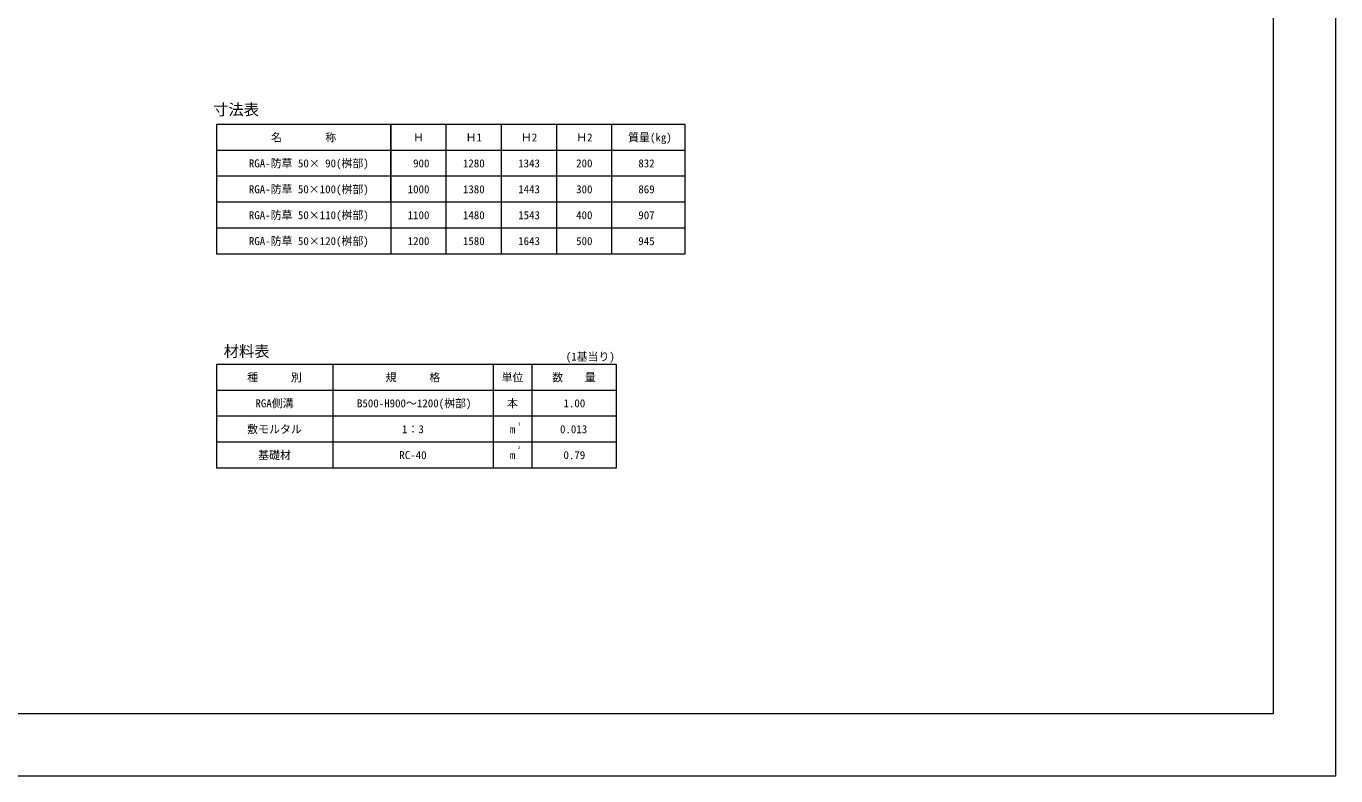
# Model space of a CAD drawing. Units: millimetres at full size, sheet at 1:20; details may follow other scales. Extents: x 0 to 8400, y 0 to 5940.
# Drawn here: x 4202 to 8400, y 0 to 2402 of the extents above; entities that cross this region are included whole.
import ezdxf
from ezdxf.enums import TextEntityAlignment as Align

# ---------------------------------------------------------------- set-up
doc = ezdxf.new("R2010")
doc.units = ezdxf.units.MM
doc.header["$LTSCALE"] = 20
doc.layers.add('TEXT(細線）', color=1, linetype='Continuous', lineweight=13)
doc.layers.add('構造物-寸法', color=7, linetype='Continuous', lineweight=9)
doc.styles.add('ＭＳ ゴシック', font='')
doc.styles.get('ＭＳ ゴシック').set_extended_font_data('MS Gothic')

msp = doc.modelspace()

# ---------------------------------------------------------------- linework, layer by layer
at = {"layer": 'TEXT(細線）'}
for p, q in [((6313.93, 2087.18), (4811.43, 2087.18)), ((4811.43, 2087.18), (4811.43, 1672.02)), ((5371, 1838.08), (5371, 2087.18)), ((5371, 2087.18), (5371, 1672.02)), ((5548.14, 1672.02), (5548.14, 2087.18)), ((5725.27, 1672.02), (5725.27, 2087.18)), ((5902.4, 1672.02), (5902.4, 2087.18)), ((6079.53, 1672.02), (6079.53, 2087.18)), ((6313.93, 1672.02), (6313.93, 2087.18)), ((6313.93, 2004.14), (4811.43, 2004.14)), ((6313.93, 1921.11), (4811.43, 1921.11)), ((6313.93, 1838.08), (4811.43, 1838.08)), ((6313.93, 1755.05), (4811.43, 1755.05)), ((6313.93, 1672.02), (4811.43, 1672.02)), ((4811.43, 1318.22), (4811.43, 986.1)), ((6093.33, 1318.22), (4811.43, 1318.22)), ((5184.28, 1318.22), (5184.28, 986.1)), ((5699.15, 1318.22), (5699.15, 986.1)), ((5822.39, 1318.22), (5822.39, 986.1)), ((6093.33, 1318.22), (6093.33, 986.1)), ((6093.33, 1235.19), (4811.43, 1235.19)), ((6093.33, 1152.16), (4811.43, 1152.16)), ((6093.33, 1069.13), (4811.43, 1069.13)), ((6093.33, 986.1), (4811.43, 986.1))]:
    msp.add_line(p, q, dxfattribs=at)
at = {"layer": '構造物-寸法', "color": 2}
msp.add_lwpolyline([(0, 5940), (0, 0), (8400, 0), (8400, 5940)], close=True, dxfattribs=at)
at = {"layer": '構造物-寸法'}
msp.add_lwpolyline([(200, 5740), (200, 200), (8200, 200), (8200, 5740)], close=True, dxfattribs=at)

# ---------------------------------------------------------------- texts
at = {"layer": 'TEXT(細線）', "style": 'ＭＳ ゴシック'}
for s, p in [('寸法表', (4801.03, 2106.16)), ('材料表', (4834.87, 1331.68))]:
    msp.add_text(s, height=35.92, dxfattribs=at).set_placement(p, align=Align.BOTTOM_LEFT)
for s, height, p in [('名\u3000\u3000\u3000\u3000称', 25.48, (5091.2, 2045.66)), ('Ｈ', 25.66, (5459.57, 2045.66)), ('Ｈ1', 25.66, (5636.7, 2045.66)), ('Ｈ2', 25.66, (5813.83, 2045.66)), ('Ｈ2', 25.66, (5990.97, 2045.66)), ('質量(kg)', 25.66, (6201.4, 2045.66)), ('RGA-防草 50× 90(桝部)', 25.66, (5107.8, 1962.63)), (' 900', 25.66, (5459.57, 1962.63)), ('1280', 25.66, (5636.7, 1962.63)), ('1343', 25.66, (5813.83, 1962.63)), ('200', 25.66, (5990.97, 1962.63)), ('832', 25.66, (6190.28, 1962.63)), ('RGA-防草 50×100(桝部)', 25.66, (5107.8, 1879.6)), ('1000', 25.66, (5459.57, 1879.6)), ('1380', 25.66, (5636.7, 1879.6)), ('1443', 25.66, (5813.83, 1879.6)), ('300', 25.66, (5990.97, 1879.6)), ('869', 25.66, (6190.28, 1879.6)), ('RGA-防草 50×110(桝部)', 25.66, (5107.8, 1796.57)), ('1100', 25.66, (5459.57, 1796.57)), ('1480', 25.66, (5636.7, 1796.57)), ('1543', 25.66, (5813.83, 1796.57)), ('400', 25.66, (5990.97, 1796.57)), ('907', 25.66, (6190.28, 1796.57)), ('RGA-防草 50×120(桝部)', 25.66, (5107.8, 1713.54)), ('1200', 25.66, (5459.57, 1713.54)), ('1580', 25.66, (5636.7, 1713.54)), ('1643', 25.66, (5813.83, 1713.54)), ('500', 25.66, (5990.97, 1713.54)), ('945', 25.66, (6190.28, 1713.54)), ('種\u3000\u3000\u3000別', 25.66, (4997.86, 1276.71)), ('規\u3000\u3000\u3000格', 25.66, (5441.72, 1276.71)), ('単位', 25.66, (5760.77, 1276.71)), ('数    量', 25.66, (5957.86, 1276.71)), ('RGA側溝', 25.66, (4997.86, 1193.68)), ('B500-H900～1200(桝部)', 25.66, (5445.61, 1193.68)), ('本', 25.66, (5760.77, 1193.68)), ('1.00 ', 25.66, (5967.77, 1193.68)), ('敷モルタル', 25.66, (4997.86, 1110.65)), ('1：3', 25.66, (5441.72, 1110.65)), ('m', 25.66, (5760.77, 1110.65)), ('3', 10.26, (5781.68, 1127.79)), ('0.013', 25.66, (5956.7, 1110.65)), ('2', 10.26, (5781.68, 1052.46)), ('基礎材', 25.66, (4997.86, 1027.61)), ('RC-40', 25.66, (5441.72, 1027.61)), ('m', 25.66, (5760.77, 1027.61)), ('0.79 ', 25.66, (5967.77, 1027.61))]:
    msp.add_text(s, height=height, dxfattribs=at).set_placement(p, align=Align.MIDDLE_CENTER)
msp.add_text('(1基当り)', height=25.66, dxfattribs=at).set_placement((6088.9, 1322.76), align=Align.BOTTOM_RIGHT)

doc.saveas('drawing.dxf')
